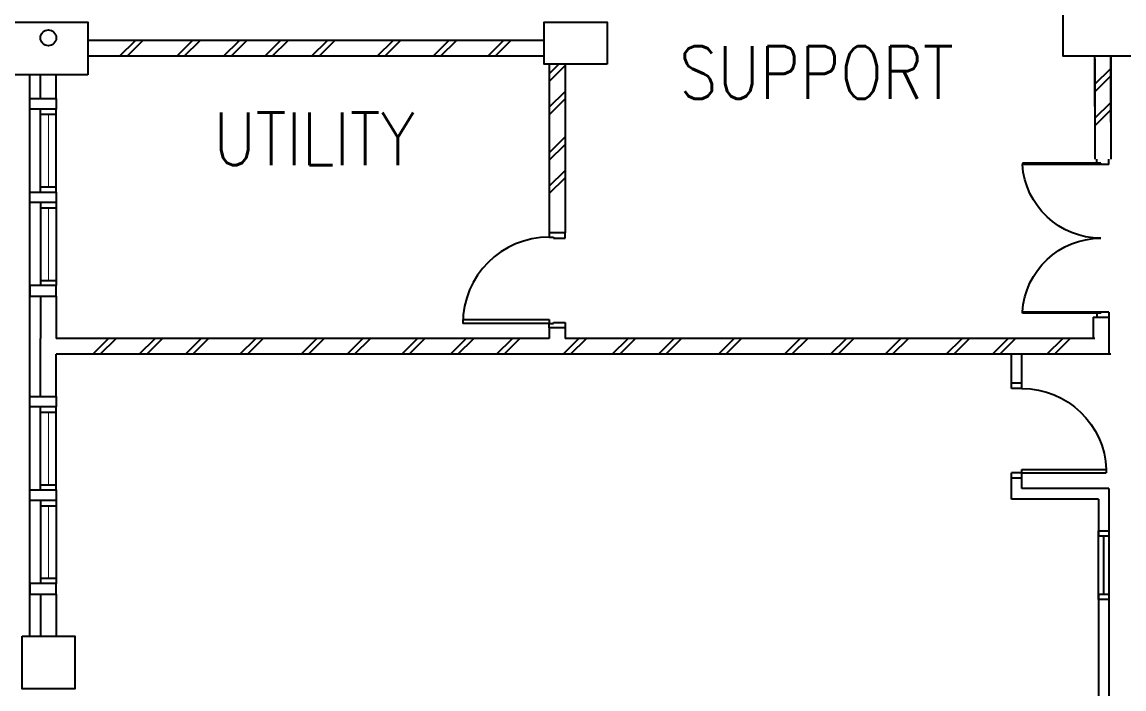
# Model space of a CAD drawing. Extents: x 2266480 to 2632177, y -858634 to -757244.
# Drawn here: x 2564299 to 2574749, y -796674 to -790349 of the extents above; entities that cross this region are included whole.
import ezdxf

# ---------------------------------------------------------------- set-up
doc = ezdxf.new("R2010")
doc.units = 0
doc.header["$LTSCALE"] = 10
doc.header["$MEASUREMENT"] = 0
doc.layers.get('0').update_dxf_attribs({"linetype": 'CONTINUOUS'})
for name, color, linetype in [('COL', 3, 'CONTINUOUS'), ('DOOR', 5, 'CONTINUOUS'), ('DR', 7, 'CONTINUOUS'), ('H', 1, 'CONTINUOUS'), ('LINE', 7, 'CONTINUOUS'), ('partition', 7, 'CONTINUOUS'), ('RWDP', 145, 'CONTINUOUS'), ('stair', 7, 'CONTINUOUS'), ('T50', 4, 'CONTINUOUS'), ('WALL', 2, 'CONTINUOUS'), ('WIN', 5, 'CONTINUOUS')]:
    doc.layers.add(name, color=color, linetype=linetype)
doc.styles.add('ROMANS', font='romans')

# ---------------------------------------------------------------- blocks, each defined once
blk = doc.blocks.new('FG')
at = {"layer": 'LINE', "linetype": 'Continuous'}
for points in [[(0, 0), (50, 0), (50, 100), (0, 100)], [(600, 0), (650, 0), (650, 100), (600, 100)]]:
    blk.add_lwpolyline(points, close=True, dxfattribs=at)
at = {"layer": 'LINE', "color": 5, "linetype": 'Continuous'}
for points in [[(600, 100), (50, 100)], [(50, 0), (600, 0)]]:
    blk.add_lwpolyline(points, dxfattribs=at)
at = {"layer": 'LINE', "color": 1, "linetype": 'Continuous'}
blk.add_lwpolyline([(50, 50), (600, 50)], dxfattribs=at)
blk = doc.blocks.new('D1500-1')
at = {"layer": 'DR'}
for p, q in [((38, 77), (38, 821)), ((38, 821), (50, 820)), ((50, 0), (50, 820)), ((1462, 821), (1450, 820)), ((1450, 0), (1450, 820)), ((1462, 77), (1462, 821)), ((38, 115), (0, 115)), ((1462, 115), (1500, 115)), ((50, 0), (0, 0)), ((50, 77), (38, 77)), ((1450, 77), (1462, 77)), ((1450, 0), (1500, 0))]:
    blk.add_line(p, q, dxfattribs=at)
for centre, start, end in [((5, 77), 0.0238, 86.5289), ((1495, 77), 93.4711, 179.9762)]:
    blk.add_arc(centre, 745, start, end, dxfattribs=at)
blk = doc.blocks.new('DR-900-B')
at = {"layer": 'DR'}
for p, q in [((0, 900), (-150, 900)), ((-150, 900), (-150, 860)), ((-150, 860), (-110, 860)), ((-110, 860), (-110, 850)), ((-110, 850), (0, 850)), ((0, 850), (0, 900)), ((-150, 40), (-970, 40)), ((-969, 80), (-150, 80)), ((-150, 80), (-150, 40)), ((-150, 40), (-110, 40)), ((-150, 0), (-150, 40)), ((0, 0), (-150, 0)), ((-110, 50), (0, 50)), ((-110, 40), (-110, 50)), ((0, 50), (0, 0))]:
    blk.add_line(p, q, dxfattribs=at)
blk.add_arc((-150, 40), 820, 90, 180, dxfattribs=at)
blk = doc.blocks.new('D900')
at = {"layer": 'DOOR', "color": 7}
for p, q in [((50, 100), (50, 899)), ((80, 899), (50, 899)), ((80, 100), (80, 899)), ((0, 100), (0, 0)), ((0, 100), (50, 100)), ((0, 0), (50, 0)), ((50, 100), (50, 0)), ((50, 100), (80, 100)), ((850, 100), (850, 0)), ((850, 100), (900, 100)), ((850, 0), (900, 0)), ((900, 100), (900, 0))]:
    blk.add_line(p, q, dxfattribs=at)
blk.add_arc((50, 100), 800, 0, 87.8509, dxfattribs=at)

msp = doc.modelspace()

# ---------------------------------------------------------------- linework, layer by layer
at = {"color": 0}
for p, q in [((2564374.5, -796174.1), (2564374.5, -790849.1)), ((2573682.5, -794874.1), (2573682.5, -794674.1)), ((2573782.5, -794774.1), (2573782.5, -794676))]:
    msp.add_line(p, q, dxfattribs=at)
at = {"layer": 'COL', "color": 0}
for points in [[(2574924.5, -790174.1), (2574924.5, -790674.1), (2574174.5, -790674.1), (2574174.5, -790174.1)], [(2564924.5, -790849.1), (2564174.5, -790849.1), (2564174.5, -790349.1), (2564924.5, -790349.1)], [(2569849.5, -790749.1), (2569249.5, -790749.1), (2569249.5, -790349.1), (2569849.5, -790349.1)], [(2564299.5, -796174.1), (2564799.5, -796174.1), (2564799.5, -796674.1), (2564299.5, -796674.1)]]:
    msp.add_lwpolyline(points, close=True, dxfattribs=at)
at = {"layer": 'H', "color": 0}
for p, q in [((2565224.9, -790674.1), (2565374.9, -790524.1)), ((2565224.9, -790674.1), (2565374.9, -790524.1)), ((2565295.6, -790674.1), (2565445.6, -790524.1)), ((2565295.6, -790674.1), (2565445.6, -790524.1)), ((2565767.6, -790674.1), (2565917.6, -790524.1)), ((2565767.6, -790674.1), (2565917.6, -790524.1)), ((2565838.3, -790674.1), (2565988.3, -790524.1)), ((2565838.3, -790674.1), (2565988.3, -790524.1)), ((2566211.6, -790674.1), (2566361.6, -790524.1)), ((2566211.6, -790674.1), (2566361.6, -790524.1)), ((2566282.3, -790674.1), (2566432.3, -790524.1)), ((2566282.3, -790674.1), (2566432.3, -790524.1)), ((2566601.6, -790674.1), (2566751.6, -790524.1)), ((2566601.6, -790674.1), (2566751.6, -790524.1)), ((2566672.3, -790674.1), (2566822.3, -790524.1)), ((2566672.3, -790674.1), (2566822.3, -790524.1)), ((2567045.6, -790674.1), (2567195.6, -790524.1)), ((2567045.6, -790674.1), (2567195.6, -790524.1)), ((2567116.3, -790674.1), (2567266.3, -790524.1)), ((2567116.3, -790674.1), (2567266.3, -790524.1)), ((2567668.4, -790674.1), (2567818.4, -790524.1)), ((2567668.4, -790674.1), (2567818.4, -790524.1)), ((2567739.1, -790674.1), (2567889.1, -790524.1)), ((2567739.1, -790674.1), (2567889.1, -790524.1)), ((2568197.9, -790674.1), (2568347.9, -790524.1)), ((2568197.9, -790674.1), (2568347.9, -790524.1)), ((2568268.6, -790674.1), (2568418.6, -790524.1)), ((2568268.6, -790674.1), (2568418.6, -790524.1)), ((2568715.5, -790674.1), (2568865.5, -790524.1)), ((2568715.5, -790674.1), (2568865.5, -790524.1)), ((2568786.2, -790674.1), (2568936.2, -790524.1)), ((2568786.2, -790674.1), (2568936.2, -790524.1)), ((2569299.5, -790841.4), (2569391.7, -790749.1)), ((2569299.5, -790912.1), (2569449.5, -790762.1)), ((2574474.5, -790939.6), (2574624.5, -790789.6)), ((2574474.5, -791010.3), (2574624.5, -790860.3)), ((2569299.5, -791157.8), (2569449.5, -791007.8)), ((2569299.5, -791228.5), (2569449.5, -791078.5)), ((2574474.5, -791261.4), (2574624.5, -791111.4)), ((2574474.5, -791332.1), (2574624.5, -791182.1)), ((2569299.5, -791589.3), (2569449.5, -791439.3)), ((2569299.5, -791660), (2569449.5, -791510)), ((2569299.5, -791905.8), (2569449.5, -791755.8)), ((2569299.5, -791976.5), (2569449.5, -791826.5)), ((2564970, -793499.1), (2565120, -793349.1)), ((2564970, -793499.1), (2565120, -793349.1)), ((2565040.7, -793499.1), (2565190.7, -793349.1)), ((2565040.7, -793499.1), (2565190.7, -793349.1)), ((2565410.9, -793499.1), (2565560.9, -793349.1)), ((2565410.9, -793499.1), (2565560.9, -793349.1)), ((2565481.6, -793499.1), (2565631.6, -793349.1)), ((2565481.6, -793499.1), (2565631.6, -793349.1)), ((2565848.3, -793499.1), (2565998.3, -793349.1)), ((2565848.3, -793499.1), (2565998.3, -793349.1)), ((2565919, -793499.1), (2566069, -793349.1)), ((2565919, -793499.1), (2566069, -793349.1)), ((2566365.9, -793499.1), (2566515.9, -793349.1)), ((2566365.9, -793499.1), (2566515.9, -793349.1)), ((2566436.6, -793499.1), (2566586.6, -793349.1)), ((2566436.6, -793499.1), (2566586.6, -793349.1)), ((2566945.2, -793499.1), (2567095.2, -793349.1)), ((2566945.2, -793499.1), (2567095.2, -793349.1)), ((2567015.9, -793499.1), (2567165.9, -793349.1)), ((2567015.9, -793499.1), (2567165.9, -793349.1)), ((2567382.5, -793499.1), (2567532.5, -793349.1)), ((2567382.5, -793499.1), (2567532.5, -793349.1)), ((2567453.3, -793499.1), (2567603.3, -793349.1)), ((2567453.3, -793499.1), (2567603.3, -793349.1)), ((2567900.2, -793499.1), (2568050.2, -793349.1)), ((2567900.2, -793499.1), (2568050.2, -793349.1)), ((2567970.9, -793499.1), (2568120.9, -793349.1)), ((2567970.9, -793499.1), (2568120.9, -793349.1)), ((2568362.3, -793499.1), (2568512.3, -793349.1)), ((2568362.3, -793499.1), (2568512.3, -793349.1)), ((2568433, -793499.1), (2568583, -793349.1)), ((2568433, -793499.1), (2568583, -793349.1)), ((2568799.6, -793499.1), (2568949.6, -793349.1)), ((2568799.6, -793499.1), (2568949.6, -793349.1)), ((2568870.4, -793499.1), (2569020.4, -793349.1)), ((2568870.4, -793499.1), (2569020.4, -793349.1)), ((2569430.6, -793499.1), (2569580.6, -793349.1)), ((2569501.3, -793499.1), (2569651.3, -793349.1)), ((2569896.6, -793499.1), (2570046.6, -793349.1)), ((2569896.6, -793499.1), (2570046.6, -793349.1)), ((2569967.3, -793499.1), (2570117.3, -793349.1)), ((2569967.3, -793499.1), (2570117.3, -793349.1)), ((2570333.9, -793499.1), (2570483.9, -793349.1)), ((2570333.9, -793499.1), (2570483.9, -793349.1)), ((2570404.6, -793499.1), (2570554.6, -793349.1)), ((2570404.6, -793499.1), (2570554.6, -793349.1)), ((2570902.9, -793499.1), (2571052.9, -793349.1)), ((2570902.9, -793499.1), (2571052.9, -793349.1)), ((2570973.6, -793499.1), (2571123.6, -793349.1)), ((2570973.6, -793499.1), (2571123.6, -793349.1)), ((2571529.7, -793499.1), (2571679.7, -793349.1)), ((2571529.7, -793499.1), (2571679.7, -793349.1)), ((2571600.4, -793499.1), (2571750.4, -793349.1)), ((2571600.4, -793499.1), (2571750.4, -793349.1)), ((2571967, -793499.1), (2572117, -793349.1)), ((2571967, -793499.1), (2572117, -793349.1)), ((2572037.7, -793499.1), (2572187.7, -793349.1)), ((2572037.7, -793499.1), (2572187.7, -793349.1)), ((2572484.6, -793499.1), (2572634.6, -793349.1)), ((2572484.6, -793499.1), (2572634.6, -793349.1)), ((2572555.3, -793499.1), (2572705.3, -793349.1)), ((2572555.3, -793499.1), (2572705.3, -793349.1)), ((2573064, -793499.1), (2573214, -793349.1)), ((2573064, -793499.1), (2573214, -793349.1)), ((2573134.7, -793499.1), (2573284.7, -793349.1)), ((2573134.7, -793499.1), (2573284.7, -793349.1)), ((2573501.3, -793499.1), (2573651.3, -793349.1)), ((2573501.3, -793499.1), (2573651.3, -793349.1)), ((2573572, -793499.1), (2573722, -793349.1)), ((2573572, -793499.1), (2573722, -793349.1)), ((2574018.9, -793499.1), (2574168.9, -793349.1)), ((2574018.9, -793499.1), (2574168.9, -793349.1)), ((2574089.6, -793499.1), (2574239.6, -793349.1)), ((2574089.6, -793499.1), (2574239.6, -793349.1))]:
    msp.add_line(p, q, dxfattribs=at)
at = {"layer": 'partition', "color": 0}
for p, q in [((2574607.5, -794774.1), (2573782.5, -794774.1)), ((2574507.5, -794874.1), (2573682.5, -794874.1))]:
    msp.add_line(p, q, dxfattribs=at)
at = {"layer": 'RWDP', "color": 0}
msp.add_circle((2564549.4, -790499.1), 75, dxfattribs=at)
at = {"layer": 'stair', "color": 0}
for p, q in [((2573682.5, -793774.1), (2573682.5, -793499.1)), ((2573782.5, -793774.1), (2573782.5, -793499.1)), ((2574607.5, -794774.1), (2574607.5, -795224.1)), ((2574507.5, -794874.1), (2574507.5, -795224.1)), ((2574507.5, -795774.1), (2574507.5, -796424.1)), ((2574607.5, -795774.1), (2574607.5, -796424.1)), ((2574507.5, -796424.1), (2574507.5, -799951)), ((2574607.5, -796424.1), (2574607.5, -799951))]:
    msp.add_line(p, q, dxfattribs=at)
at = {"layer": 'WALL', "color": 0}
for p, q in [((2569249.5, -790524.1), (2564924.5, -790524.1)), ((2569249.5, -790674.1), (2564924.5, -790674.1)), ((2569299.5, -790749.1), (2569299.5, -792349.1)), ((2569449.5, -790749.1), (2569449.5, -792349.1)), ((2574474.5, -791149.1), (2574474.5, -790674.1)), ((2574474.5, -790699.1), (2574474.5, -791649.1)), ((2574624.5, -790674.1), (2574624.5, -791649.1)), ((2574624.5, -791299.1), (2574624.5, -790674.1)), ((2564474.5, -791074.1), (2564474.5, -790849.1)), ((2564624.5, -791074.1), (2564624.5, -790849.1)), ((2564474.5, -792949.1), (2564474.5, -793349.1)), ((2564474.5, -792949.1), (2564474.5, -793349.1)), ((2564624.5, -792949.1), (2564624.5, -793349.1)), ((2564624.5, -792949.1), (2564624.5, -793349.1)), ((2574457.5, -793149.1), (2574607.5, -793149.1)), ((2574457.5, -793149.1), (2574457.5, -793349.1)), ((2574607.5, -793149.1), (2574607.5, -793499.1)), ((2569299.5, -793249.1), (2569299.5, -793349.1)), ((2569449.5, -793249.1), (2569449.5, -793349.1)), ((2564474.5, -793899.1), (2564474.5, -793349.1)), ((2569299.5, -793349.1), (2564624.5, -793349.1)), ((2569299.5, -793349.1), (2564624.5, -793349.1)), ((2574457.5, -793349.1), (2569449.5, -793349.1)), ((2574474.5, -793349.1), (2569449.5, -793349.1)), ((2574607.5, -793499.1), (2564624.5, -793499.1)), ((2564624.5, -793899.1), (2564624.5, -793499.1)), ((2574624.5, -793499.1), (2564624.5, -793499.1)), ((2564474.5, -795774.1), (2564474.5, -796174.1)), ((2564624.5, -795774.1), (2564624.5, -796174.1))]:
    msp.add_line(p, q, dxfattribs=at)
for points in [[(2564374.5, -791074.1), (2564624.5, -791074.1), (2564624.5, -791174.1), (2564374.5, -791174.1)], [(2564374.5, -791074.1), (2564624.5, -791074.1), (2564624.5, -791174.1), (2564374.5, -791174.1)], [(2564374.5, -791961.6), (2564624.5, -791961.6), (2564624.5, -792061.6), (2564374.5, -792061.6)], [(2564374.5, -791961.6), (2564624.5, -791961.6), (2564624.5, -792061.6), (2564374.5, -792061.6)], [(2564374.5, -792949.1), (2564624.5, -792949.1), (2564624.5, -792849.1), (2564374.5, -792849.1)], [(2564374.5, -792949.1), (2564624.5, -792949.1), (2564624.5, -792849.1), (2564374.5, -792849.1)], [(2564374.5, -793899.1), (2564624.5, -793899.1), (2564624.5, -793999.1), (2564374.5, -793999.1)], [(2564374.5, -794786.6), (2564624.5, -794786.6), (2564624.5, -794886.6), (2564374.5, -794886.6)], [(2564374.5, -795774.1), (2564624.5, -795774.1), (2564624.5, -795674.1), (2564374.5, -795674.1)]]:
    msp.add_lwpolyline(points, close=True, dxfattribs=at)
at = {"layer": 'WIN', "color": 0}
for p, q in [((2564474.5, -791961.6), (2564474.5, -791174.1)), ((2564474.5, -791961.6), (2564474.5, -791174.1)), ((2564474.5, -791224.1), (2564624.5, -791224.1)), ((2564474.5, -791224.1), (2564624.5, -791224.1)), ((2564624.5, -791961.6), (2564624.5, -791174.1)), ((2564624.5, -791961.6), (2564624.5, -791174.1)), ((2564474.5, -791911.6), (2564624.5, -791911.6)), ((2564474.5, -791911.6), (2564624.5, -791911.6)), ((2564474.5, -792061.6), (2564474.5, -792849.1)), ((2564474.5, -792061.6), (2564474.5, -792849.1)), ((2564624.5, -792061.6), (2564624.5, -792849.1)), ((2564624.5, -792061.6), (2564624.5, -792849.1)), ((2564474.5, -792111.6), (2564624.5, -792111.6)), ((2564474.5, -792111.6), (2564624.5, -792111.6)), ((2564474.5, -792799.1), (2564624.5, -792799.1)), ((2564474.5, -792799.1), (2564624.5, -792799.1)), ((2564474.5, -794786.6), (2564474.5, -793999.1)), ((2564474.5, -794049.1), (2564624.5, -794049.1)), ((2564624.5, -794786.6), (2564624.5, -793999.1)), ((2564474.5, -794736.6), (2564624.5, -794736.6)), ((2564474.5, -794886.6), (2564474.5, -795674.1)), ((2564624.5, -794886.6), (2564624.5, -795674.1)), ((2564474.5, -794936.6), (2564624.5, -794936.6)), ((2564474.5, -795624.1), (2564624.5, -795624.1))]:
    msp.add_line(p, q, dxfattribs=at)
at = {"layer": 'WIN', "color": 0, "const_width": 10, "flags": 128}
for points in [[(2564549.5, -791911.6), (2564549.5, -791224.1)], [(2564549.5, -791911.6), (2564549.5, -791224.1)], [(2564549.5, -792111.6), (2564549.5, -792799.1)], [(2564549.5, -792111.6), (2564549.5, -792799.1)], [(2564549.5, -794736.6), (2564549.5, -794049.1)], [(2564549.5, -794936.6), (2564549.5, -795624.1)]]:
    msp.add_lwpolyline(points, dxfattribs=at)

# ---------------------------------------------------------------- block references
at = {"layer": 'DR', "color": 0, "xscale": -1, "rotation": 90.00000002668041}
msp.add_blockref('D1500-1', (2574607.5, -791649.1), dxfattribs=at)
at = {"layer": 'LINE', "color": 0, "xscale": -1, "rotation": 270}
msp.add_blockref('FG', (2574507.5, -795824.1), dxfattribs=at)
at = {"layer": 'partition', "color": 0}
msp.add_blockref('DR-900-B', (2569449.5, -793249.1), dxfattribs=at)
at = {"layer": 'stair', "color": 0, "xscale": -1, "rotation": 270}
msp.add_blockref('D900', (2573682.5, -794674.1), dxfattribs=at)

# ---------------------------------------------------------------- texts
at = {"layer": 'T50', "color": 0, "style": 'ROMANS', "width": 0.85}
for s, p in [('SUPPORT', (2570529.9, -791077.2)), ('UTILITY', (2566115.1, -791707))]:
    msp.add_text(s, height=500, dxfattribs=at).set_placement(p)

doc.saveas('drawing.dxf')
